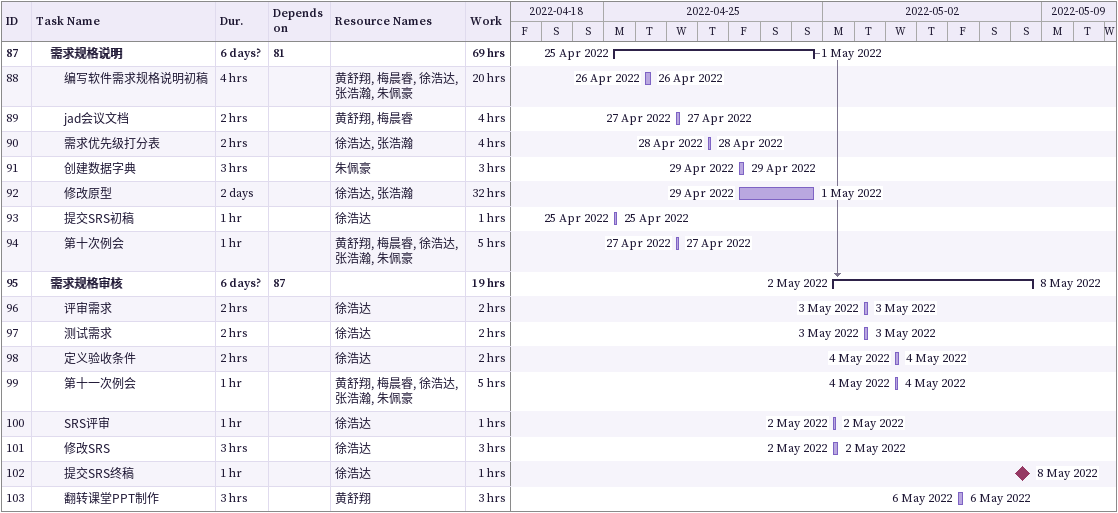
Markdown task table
| ID | Level | Task | Duration | Start | Finish | Predecessors | Resources | Work (h) |
|---|---|---|---|---|---|---|---|---|
| 87 | 2 | **需求规格说明** | 6d? | 2022-04-25 | 2022-05-01 | 81 |  | 69 |
| 88 | 3 | 编写软件需求规格说明初稿 | 4h | 2022-04-26 | 2022-04-26 |  | 黄舒翔, 梅晨睿, 徐浩达, 张浩瀚, 朱佩豪 | 20 |
| 89 | 3 | jad会议文档 | 2h | 2022-04-27 | 2022-04-27 |  | 黄舒翔, 梅晨睿 | 4 |
| 90 | 3 | 需求优先级打分表 | 2h | 2022-04-28 | 2022-04-28 |  | 徐浩达, 张浩瀚 | 4 |
| 91 | 3 | 创建数据字典 | 3h | 2022-04-29 | 2022-04-29 |  | 朱佩豪 | 3 |
| 92 | 3 | 修改原型 | 2d | 2022-04-29 | 2022-05-01 |  | 徐浩达, 张浩瀚 | 32 |
| 93 | 3 | 提交SRS初稿 | 1h | 2022-04-25 | 2022-04-25 |  | 徐浩达 | 1 |
| 94 | 3 | 第十次例会 | 1h | 2022-04-27 | 2022-04-27 |  | 黄舒翔, 梅晨睿, 徐浩达, 张浩瀚, 朱佩豪 | 5 |
| 95 | 2 | **需求规格审核** | 6d? | 2022-05-02 | 2022-05-08 | 87 |  | 19 |
| 96 | 3 | 评审需求 | 2h | 2022-05-03 | 2022-05-03 |  | 徐浩达 | 2 |
| 97 | 3 | 测试需求 | 2h | 2022-05-03 | 2022-05-03 |  | 徐浩达 | 2 |
| 98 | 3 | 定义验收条件 | 2h | 2022-05-04 | 2022-05-04 |  | 徐浩达 | 2 |
| 99 | 3 | 第十一次例会 | 1h | 2022-05-04 | 2022-05-04 |  | 黄舒翔, 梅晨睿, 徐浩达, 张浩瀚, 朱佩豪 | 5 |
| 100 | 3 | SRS评审 | 1h | 2022-05-02 | 2022-05-02 |  | 徐浩达 | 1 |
| 101 | 3 | 修改SRS | 3h | 2022-05-02 | 2022-05-02 |  | 徐浩达 | 3 |
| 102 | 3 | 提交SRS终稿 | 1h | 2022-05-08 | 2022-05-08 |  | 徐浩达 | 1 |
| 103 | 3 | 翻转课堂PPT制作 | 3h | 2022-05-06 | 2022-05-06 |  | 黄舒翔 | 3 |
